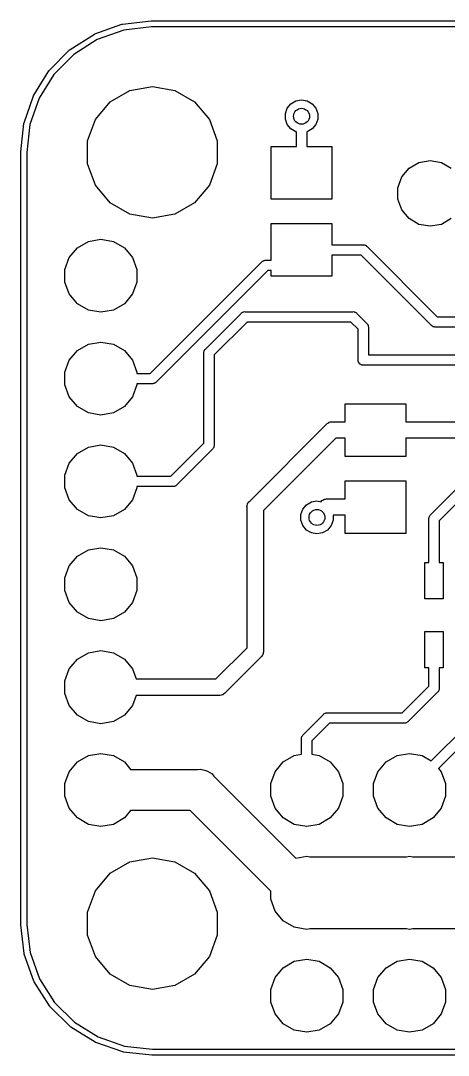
# Model space of a CAD drawing. Extents: x 117.3 to 179.7, y -117.8 to -92.2.
# Drawn here: x 117.31 to 127.87, y -117.78 to -92.23 of the extents above; entities that cross this region are included whole.
import ezdxf

# ---------------------------------------------------------------- set-up
doc = ezdxf.new("R2010")
doc.units = 0
doc.header["$MEASUREMENT"] = 0
doc.layers.add('BLACK', color=7, linetype='CONTINUOUS')

msp = doc.modelspace()

# ---------------------------------------------------------------- linework, layer by layer
at = {"layer": 'BLACK', "linetype": 'CONTINUOUS'}
for p, q in [((119.827, -92.313), (120.53, -92.2292)), ((120.53, -92.2292), (120.531, -92.2291)), ((120.531, -92.2291), (120.535, -92.2291)), ((120.535, -92.2291), (120.539, -92.2287)), ((120.539, -92.2287), (120.554, -92.2286)), ((120.554, -92.2286), (120.555, -92.2286)), ((120.555, -92.2286), (176.448, -92.2286)), ((119.144, -92.5543), (119.811, -92.3168)), ((119.853, -92.461), (119.202, -92.6928)), ((119.811, -92.3168), (119.812, -92.3165)), ((119.812, -92.3165), (119.82, -92.3148)), ((119.82, -92.3148), (119.827, -92.313)), ((120.544, -92.3787), (119.853, -92.461)), ((120.561, -92.3786), (120.544, -92.3787)), ((176.437, -92.3786), (120.561, -92.3786)), ((118.531, -92.9409), (119.129, -92.5616)), ((119.202, -92.6928), (118.619, -93.063)), ((119.129, -92.5616), (119.13, -92.561)), ((119.13, -92.561), (119.137, -92.5577)), ((119.137, -92.5577), (119.144, -92.5543)), ((118.02, -93.4536), (118.518, -92.9514)), ((118.518, -92.9514), (118.519, -92.9506)), ((118.519, -92.9506), (118.525, -92.9458)), ((118.525, -92.9458), (118.531, -92.9409)), ((118.619, -93.063), (118.132, -93.5533)), ((117.634, -94.067), (118.009, -93.4667)), ((118.009, -93.4667), (118.01, -93.4658)), ((118.01, -93.4658), (118.015, -93.4597)), ((118.015, -93.4597), (118.02, -93.4536)), ((118.132, -93.5533), (117.766, -94.1393)), ((119.517, -94.234), (120.005, -93.9519)), ((120.005, -93.9519), (120.561, -93.8539)), ((120.561, -93.8539), (121.117, -93.9519)), ((121.117, -93.9519), (121.605, -94.234)), ((117.394, -94.7505), (117.627, -94.0821)), ((117.766, -94.1393), (117.539, -94.7919)), ((117.627, -94.0811), (117.631, -94.0741)), ((117.627, -94.0821), (117.627, -94.0811)), ((117.631, -94.0741), (117.634, -94.067)), ((119.154, -94.6663), (119.517, -94.234)), ((121.605, -94.234), (121.968, -94.6663)), ((123.892, -94.3865), (123.983, -94.2784)), ((123.983, -94.2784), (124.105, -94.2079)), ((124.105, -94.2079), (124.244, -94.1834)), ((124.244, -94.1834), (124.383, -94.2079)), ((124.383, -94.2079), (124.505, -94.2784)), ((124.505, -94.2784), (124.596, -94.3865)), ((123.844, -94.5191), (123.892, -94.3865)), ((123.844, -94.6601), (123.844, -94.5191)), ((124.596, -94.3865), (124.644, -94.5191)), ((124.644, -94.5191), (124.644, -94.6601)), ((117.312, -95.4679), (117.39, -94.7668)), ((117.39, -94.7668), (117.391, -94.7658)), ((117.391, -94.7658), (117.392, -94.7581)), ((117.392, -94.7581), (117.394, -94.7505)), ((117.539, -94.7919), (117.461, -95.4828)), ((118.961, -95.1965), (119.154, -94.6663)), ((121.968, -94.6663), (122.161, -95.1965)), ((123.892, -94.7927), (123.844, -94.6601)), ((124.644, -94.6601), (124.596, -94.7927)), ((123.983, -94.9008), (123.892, -94.7927)), ((124.105, -94.9713), (123.983, -94.9008)), ((124.117, -94.9734), (124.105, -94.9713)), ((124.117, -95.3391), (124.117, -94.9734)), ((124.383, -94.9713), (124.371, -94.9734)), ((124.371, -94.9734), (124.371, -95.3391)), ((124.505, -94.9008), (124.383, -94.9713)), ((124.596, -94.7927), (124.505, -94.9008)), ((118.961, -95.7607), (118.961, -95.1965)), ((122.161, -95.1965), (122.161, -95.7607)), ((117.311, -95.472), (117.312, -95.4679)), ((117.311, -114.535), (117.311, -95.472)), ((117.461, -95.4828), (117.461, -114.528)), ((123.494, -96.6391), (123.494, -95.3391)), ((123.494, -95.3391), (124.117, -95.3391)), ((124.371, -95.3391), (124.994, -95.3391)), ((124.994, -95.3391), (124.994, -96.6391)), ((119.154, -96.2909), (118.961, -95.7607)), ((122.161, -95.7607), (121.968, -96.2909)), ((126.897, -95.8722), (127.141, -95.7312)), ((127.141, -95.7312), (127.419, -95.6822)), ((127.419, -95.6822), (127.697, -95.7312)), ((127.697, -95.7312), (127.941, -95.8722)), ((126.716, -96.0884), (126.897, -95.8722)), ((119.517, -96.7232), (119.154, -96.2909)), ((121.968, -96.2909), (121.605, -96.7232)), ((126.619, -96.3535), (126.716, -96.0884)), ((126.619, -96.6357), (126.619, -96.3535)), ((120.005, -97.0053), (119.517, -96.7232)), ((121.605, -96.7232), (121.117, -97.0053)), ((124.994, -96.6391), (123.494, -96.6391)), ((126.716, -96.9008), (126.619, -96.6357)), ((120.561, -97.1033), (120.005, -97.0053)), ((121.117, -97.0053), (120.561, -97.1033)), ((126.897, -97.117), (126.716, -96.9008)), ((123.494, -98.1456), (123.494, -97.2391)), ((123.494, -97.2391), (124.994, -97.2391)), ((124.994, -97.2391), (124.994, -97.7646)), ((127.141, -97.258), (126.897, -97.117)), ((127.419, -97.307), (127.141, -97.258)), ((127.697, -97.258), (127.419, -97.307)), ((127.941, -97.117), (127.697, -97.258)), ((118.509, -98.0752), (118.711, -97.8351)), ((118.711, -97.8351), (118.982, -97.6783)), ((118.982, -97.6783), (119.291, -97.6239)), ((119.291, -97.6239), (119.6, -97.6783)), ((119.6, -97.6783), (119.871, -97.8351)), ((119.871, -97.8351), (120.073, -98.0752)), ((124.994, -97.7646), (125.763, -97.7646)), ((125.763, -97.7646), (125.779, -97.7631)), ((125.779, -97.7631), (125.796, -97.7675)), ((125.796, -97.7675), (125.812, -97.7704)), ((125.812, -97.7704), (125.817, -97.7733)), ((125.817, -97.7733), (125.823, -97.7747)), ((125.823, -97.7747), (125.836, -97.7844)), ((125.836, -97.7844), (125.851, -97.7928)), ((125.851, -97.7928), (125.862, -97.8057)), ((125.862, -97.8057), (127.596, -99.5401)), ((118.402, -98.3698), (118.509, -98.0752)), ((120.073, -98.0752), (120.18, -98.3698)), ((125.715, -98.0186), (124.994, -98.0186)), ((124.994, -98.0186), (124.994, -98.5391)), ((127.45, -99.753), (125.715, -98.0186)), ((120.508, -100.94), (123.261, -98.1867)), ((123.261, -98.1867), (123.272, -98.1738)), ((123.272, -98.1738), (123.287, -98.1654)), ((123.287, -98.1654), (123.301, -98.1557)), ((123.301, -98.1557), (123.306, -98.1543)), ((123.306, -98.1543), (123.311, -98.1514)), ((123.311, -98.1514), (123.328, -98.1485)), ((123.328, -98.1485), (123.344, -98.1441)), ((123.344, -98.1441), (123.361, -98.1456)), ((123.361, -98.1456), (123.494, -98.1456)), ((118.402, -98.6834), (118.402, -98.3698)), ((120.18, -98.3698), (120.18, -98.6834)), ((123.408, -98.3996), (120.655, -101.152)), ((123.494, -98.3996), (123.408, -98.3996)), ((123.494, -98.5391), (123.494, -98.3996)), ((124.994, -98.5391), (123.494, -98.5391)), ((118.509, -98.978), (118.402, -98.6834)), ((120.18, -98.6834), (120.073, -98.978)), ((118.711, -99.2181), (118.509, -98.978)), ((120.073, -98.978), (119.871, -99.2181)), ((118.982, -99.3749), (118.711, -99.2181)), ((119.291, -99.4293), (118.982, -99.3749)), ((119.6, -99.3749), (119.291, -99.4293)), ((119.871, -99.2181), (119.6, -99.3749)), ((121.872, -100.338), (122.753, -99.4567)), ((122.753, -99.4567), (122.764, -99.4438)), ((122.764, -99.4438), (122.779, -99.4354)), ((122.779, -99.4354), (122.793, -99.4257)), ((122.793, -99.4257), (122.798, -99.4243)), ((122.798, -99.4243), (122.803, -99.4214)), ((122.803, -99.4214), (122.82, -99.4185)), ((122.82, -99.4185), (122.836, -99.4141)), ((122.836, -99.4141), (122.853, -99.4156)), ((122.853, -99.4156), (125.509, -99.4156)), ((125.509, -99.4156), (125.525, -99.4141)), ((125.525, -99.4141), (125.542, -99.4185)), ((125.542, -99.4185), (125.558, -99.4214)), ((125.558, -99.4214), (125.563, -99.4243)), ((125.563, -99.4243), (125.569, -99.4257)), ((125.569, -99.4257), (125.582, -99.4354)), ((125.582, -99.4354), (125.597, -99.4438)), ((125.597, -99.4438), (125.608, -99.4567)), ((125.608, -99.4567), (125.854, -99.7029)), ((127.596, -99.5401), (132.317, -99.5401)), ((122.9, -99.6696), (122.085, -100.484)), ((125.461, -99.6696), (122.9, -99.6696)), ((125.641, -99.8492), (125.461, -99.6696)), ((125.641, -100.586), (125.641, -99.8492)), ((125.854, -99.7029), (125.867, -99.7137)), ((125.867, -99.7137), (125.875, -99.7283)), ((125.875, -99.7283), (125.885, -99.7421)), ((125.885, -99.7421), (125.886, -99.7476)), ((125.886, -99.7476), (125.889, -99.7525)), ((125.889, -99.7525), (125.892, -99.7691)), ((125.892, -99.7691), (125.897, -99.7854)), ((125.897, -99.7854), (125.895, -99.8021)), ((125.895, -99.8021), (125.895, -100.482)), ((127.461, -99.7659), (127.45, -99.753)), ((127.475, -99.7743), (127.461, -99.7659)), ((127.489, -99.784), (127.475, -99.7743)), ((127.495, -99.7854), (127.489, -99.784)), ((127.499, -99.7883), (127.495, -99.7854)), ((127.516, -99.7912), (127.499, -99.7883)), ((127.532, -99.7956), (127.516, -99.7912)), ((127.549, -99.7941), (127.532, -99.7956)), ((132.364, -99.7941), (127.549, -99.7941)), ((118.509, -100.615), (118.711, -100.375)), ((118.711, -100.375), (118.982, -100.218)), ((118.982, -100.218), (119.291, -100.164)), ((119.291, -100.164), (119.6, -100.218)), ((119.6, -100.218), (119.871, -100.375)), ((119.871, -100.375), (120.073, -100.615)), ((121.83, -100.42), (121.834, -100.404)), ((121.834, -100.404), (121.837, -100.387)), ((121.837, -100.387), (121.84, -100.383)), ((121.84, -100.383), (121.841, -100.377)), ((121.841, -100.377), (121.851, -100.363)), ((121.851, -100.363), (121.859, -100.349)), ((121.859, -100.349), (121.872, -100.338)), ((118.402, -100.91), (118.509, -100.615)), ((120.073, -100.615), (120.18, -100.91)), ((121.831, -100.437), (121.83, -100.42)), ((121.831, -102.665), (121.831, -100.437)), ((122.085, -100.484), (122.085, -102.712)), ((125.641, -100.631), (125.641, -100.586)), ((125.645, -100.642), (125.641, -100.631)), ((125.647, -100.653), (125.645, -100.642)), ((125.653, -100.662), (125.647, -100.653)), ((125.656, -100.673), (125.653, -100.662)), ((125.895, -100.482), (133.369, -100.482)), ((118.402, -101.223), (118.402, -100.91)), ((120.18, -100.91), (120.18, -100.94)), ((125.664, -100.682), (125.656, -100.673)), ((125.669, -100.691), (125.664, -100.682)), ((125.678, -100.699), (125.669, -100.691)), ((125.685, -100.707), (125.678, -100.699)), ((125.695, -100.713), (125.685, -100.707)), ((125.704, -100.72), (125.695, -100.713)), ((125.714, -100.724), (125.704, -100.72)), ((125.724, -100.73), (125.714, -100.724)), ((125.735, -100.732), (125.724, -100.73)), ((125.746, -100.736), (125.735, -100.732)), ((133.502, -100.736), (125.746, -100.736)), ((120.18, -100.94), (120.508, -100.94)), ((120.629, -101.174), (120.616, -101.183)), ((120.644, -101.165), (120.629, -101.174)), ((120.655, -101.152), (120.644, -101.165)), ((118.509, -101.518), (118.402, -101.223)), ((120.18, -101.223), (120.073, -101.518)), ((120.556, -101.194), (120.18, -101.194)), ((120.18, -101.194), (120.18, -101.223)), ((120.572, -101.195), (120.556, -101.194)), ((120.589, -101.191), (120.572, -101.195)), ((120.605, -101.188), (120.589, -101.191)), ((120.61, -101.185), (120.605, -101.188)), ((120.616, -101.183), (120.61, -101.185)), ((118.711, -101.758), (118.509, -101.518)), ((120.073, -101.518), (119.871, -101.758)), ((125.32, -102.133), (125.32, -101.689)), ((125.32, -101.689), (126.82, -101.689)), ((126.82, -101.689), (126.82, -102.133)), ((118.982, -101.915), (118.711, -101.758)), ((119.291, -101.969), (118.982, -101.915)), ((119.6, -101.915), (119.291, -101.969)), ((119.871, -101.758), (119.6, -101.915)), ((122.964, -104.092), (124.856, -102.199)), ((124.856, -102.199), (124.873, -102.179)), ((124.873, -102.179), (124.897, -102.165)), ((124.897, -102.165), (124.919, -102.15)), ((124.919, -102.15), (124.928, -102.147)), ((124.928, -102.147), (124.936, -102.143)), ((124.936, -102.143), (124.962, -102.138)), ((124.962, -102.138), (124.988, -102.131)), ((124.988, -102.131), (125.015, -102.133)), ((125.015, -102.133), (125.32, -102.133)), ((126.82, -102.133), (129.748, -102.133)), ((118.982, -102.758), (119.291, -102.704)), ((119.291, -102.704), (119.6, -102.758)), ((121.016, -103.48), (121.831, -102.665)), ((122.085, -102.712), (122.087, -102.729)), ((125.09, -102.54), (123.304, -104.326)), ((125.32, -102.54), (125.09, -102.54)), ((125.32, -102.989), (125.32, -102.54)), ((129.823, -102.54), (126.82, -102.54)), ((126.82, -102.54), (126.82, -102.989)), ((118.509, -103.155), (118.711, -102.915)), ((118.711, -102.915), (118.982, -102.758)), ((119.6, -102.758), (119.871, -102.915)), ((119.871, -102.915), (120.073, -103.155)), ((122.044, -102.811), (121.163, -103.692)), ((122.057, -102.8), (122.044, -102.811)), ((122.065, -102.786), (122.057, -102.8)), ((122.075, -102.772), (122.065, -102.786)), ((122.076, -102.767), (122.075, -102.772)), ((122.079, -102.762), (122.076, -102.767)), ((122.082, -102.745), (122.079, -102.762)), ((122.087, -102.729), (122.082, -102.745)), ((118.402, -103.45), (118.509, -103.155)), ((120.073, -103.155), (120.18, -103.45)), ((126.82, -102.989), (125.32, -102.989)), ((118.402, -103.763), (118.402, -103.45)), ((120.18, -103.45), (120.18, -103.48)), ((120.18, -103.48), (121.016, -103.48)), ((121.064, -103.734), (120.18, -103.734)), ((120.18, -103.734), (120.18, -103.763)), ((121.08, -103.735), (121.064, -103.734)), ((121.097, -103.731), (121.08, -103.735)), ((121.113, -103.728), (121.097, -103.731)), ((121.118, -103.725), (121.113, -103.728)), ((121.124, -103.723), (121.118, -103.725)), ((121.137, -103.714), (121.124, -103.723)), ((121.152, -103.705), (121.137, -103.714)), ((121.163, -103.692), (121.152, -103.705)), ((125.32, -104.036), (125.32, -103.589)), ((125.32, -103.589), (126.82, -103.589)), ((126.82, -103.589), (126.82, -104.889)), ((127.43, -104.432), (128.341, -103.521)), ((128.488, -103.734), (127.643, -104.578)), ((118.509, -104.058), (118.402, -103.763)), ((120.18, -103.763), (120.073, -104.058)), ((118.711, -104.298), (118.509, -104.058)), ((120.073, -104.058), (119.871, -104.298)), ((122.896, -104.224), (122.903, -104.198)), ((122.898, -104.25), (122.896, -104.224)), ((122.903, -104.198), (122.907, -104.171)), ((122.907, -104.171), (122.912, -104.163)), ((122.912, -104.163), (122.914, -104.154)), ((122.914, -104.154), (122.93, -104.132)), ((122.93, -104.132), (122.943, -104.109)), ((122.943, -104.109), (122.964, -104.092)), ((124.273, -104.292), (124.364, -104.184)), ((124.364, -104.184), (124.486, -104.114)), ((124.486, -104.114), (124.625, -104.089)), ((124.625, -104.089), (124.726, -104.107)), ((124.726, -104.107), (124.732, -104.102)), ((124.732, -104.102), (124.749, -104.081)), ((124.749, -104.081), (124.772, -104.068)), ((124.772, -104.068), (124.794, -104.052)), ((124.794, -104.052), (124.803, -104.05)), ((124.803, -104.05), (124.811, -104.045)), ((124.811, -104.045), (124.838, -104.041)), ((124.838, -104.041), (124.864, -104.034)), ((124.864, -104.034), (124.89, -104.036)), ((124.89, -104.036), (125.32, -104.036)), ((118.982, -104.455), (118.711, -104.298)), ((119.291, -104.509), (118.982, -104.455)), ((119.6, -104.455), (119.291, -104.509)), ((119.871, -104.298), (119.6, -104.455)), ((122.898, -107.713), (122.898, -104.25)), ((123.304, -104.326), (123.304, -107.789)), ((124.225, -104.425), (124.273, -104.292)), ((124.225, -104.566), (124.225, -104.425)), ((125.32, -104.442), (125.025, -104.442)), ((125.025, -104.442), (125.025, -104.566)), ((125.32, -104.889), (125.32, -104.442)), ((127.388, -104.514), (127.392, -104.498)), ((127.392, -104.498), (127.395, -104.481)), ((127.395, -104.481), (127.398, -104.477)), ((127.398, -104.477), (127.399, -104.471)), ((127.399, -104.471), (127.409, -104.457)), ((127.409, -104.457), (127.417, -104.443)), ((127.417, -104.443), (127.43, -104.432)), ((124.273, -104.699), (124.225, -104.566)), ((124.364, -104.807), (124.273, -104.699)), ((124.977, -104.699), (124.886, -104.807)), ((125.025, -104.566), (124.977, -104.699)), ((127.389, -104.531), (127.388, -104.514)), ((127.389, -105.609), (127.389, -104.531)), ((127.643, -104.578), (127.643, -105.609)), ((124.486, -104.877), (124.364, -104.807)), ((124.625, -104.902), (124.486, -104.877)), ((124.764, -104.877), (124.625, -104.902)), ((124.886, -104.807), (124.764, -104.877)), ((126.82, -104.889), (125.32, -104.889)), ((118.982, -105.298), (119.291, -105.244)), ((119.291, -105.244), (119.6, -105.298)), ((118.509, -105.695), (118.711, -105.455)), ((118.711, -105.455), (118.982, -105.298)), ((119.6, -105.298), (119.871, -105.455)), ((119.871, -105.455), (120.073, -105.695)), ((118.402, -105.99), (118.509, -105.695)), ((120.073, -105.695), (120.18, -105.99)), ((127.291, -106.509), (127.291, -105.609)), ((127.291, -105.609), (127.389, -105.609)), ((127.643, -105.609), (127.741, -105.609)), ((127.741, -105.609), (127.741, -106.509)), ((118.402, -106.303), (118.402, -105.99)), ((120.18, -105.99), (120.18, -106.303)), ((118.509, -106.598), (118.402, -106.303)), ((120.18, -106.303), (120.073, -106.598)), ((127.741, -106.509), (127.291, -106.509)), ((118.711, -106.838), (118.509, -106.598)), ((120.073, -106.598), (119.871, -106.838)), ((118.982, -106.995), (118.711, -106.838)), ((119.291, -107.049), (118.982, -106.995)), ((119.6, -106.995), (119.291, -107.049)), ((119.871, -106.838), (119.6, -106.995)), ((127.291, -108.209), (127.291, -107.309)), ((127.291, -107.309), (127.741, -107.309)), ((127.741, -107.309), (127.741, -108.209)), ((118.982, -107.838), (119.291, -107.784)), ((119.291, -107.784), (119.6, -107.838)), ((122.128, -108.483), (122.898, -107.713)), ((123.307, -107.816), (123.3, -107.842)), ((123.304, -107.789), (123.307, -107.816)), ((118.509, -108.235), (118.711, -107.995)), ((118.711, -107.995), (118.982, -107.838)), ((119.6, -107.838), (119.871, -107.995)), ((119.871, -107.995), (120.073, -108.235)), ((123.239, -107.948), (122.362, -108.824)), ((123.259, -107.93), (123.239, -107.948)), ((123.273, -107.907), (123.259, -107.93)), ((123.288, -107.885), (123.273, -107.907)), ((123.29, -107.876), (123.288, -107.885)), ((123.295, -107.868), (123.29, -107.876)), ((123.3, -107.842), (123.295, -107.868)), ((118.402, -108.53), (118.509, -108.235)), ((120.073, -108.235), (120.163, -108.483)), ((127.389, -108.209), (127.291, -108.209)), ((127.389, -108.664), (127.389, -108.209)), ((127.741, -108.209), (127.643, -108.209)), ((127.643, -108.209), (127.643, -108.711)), ((118.402, -108.843), (118.402, -108.53)), ((120.163, -108.483), (122.128, -108.483)), ((118.509, -109.138), (118.402, -108.843)), ((122.362, -108.824), (122.345, -108.845)), ((126.731, -109.322), (127.389, -108.664)), ((127.602, -108.81), (126.878, -109.534)), ((127.615, -108.799), (127.602, -108.81)), ((127.623, -108.785), (127.615, -108.799)), ((127.633, -108.771), (127.623, -108.785)), ((127.634, -108.766), (127.633, -108.771)), ((127.637, -108.761), (127.634, -108.766)), ((127.64, -108.744), (127.637, -108.761)), ((127.645, -108.728), (127.64, -108.744)), ((127.643, -108.711), (127.645, -108.728)), ((120.163, -108.89), (120.073, -109.138)), ((122.203, -108.89), (120.163, -108.89)), ((122.23, -108.892), (122.203, -108.89)), ((122.256, -108.885), (122.23, -108.892)), ((122.283, -108.88), (122.256, -108.885)), ((122.291, -108.876), (122.283, -108.88)), ((122.299, -108.874), (122.291, -108.876)), ((122.321, -108.858), (122.299, -108.874)), ((122.345, -108.845), (122.321, -108.858)), ((118.711, -109.378), (118.509, -109.138)), ((120.073, -109.138), (119.871, -109.378)), ((124.785, -109.363), (124.796, -109.35)), ((124.796, -109.35), (124.811, -109.341)), ((124.811, -109.341), (124.825, -109.332)), ((124.825, -109.332), (124.83, -109.33)), ((124.83, -109.33), (124.835, -109.327)), ((124.835, -109.327), (124.852, -109.324)), ((124.852, -109.324), (124.868, -109.32)), ((124.868, -109.32), (124.885, -109.322)), ((124.885, -109.322), (126.731, -109.322)), ((118.982, -109.535), (118.711, -109.378)), ((119.291, -109.589), (118.982, -109.535)), ((119.6, -109.535), (119.291, -109.589)), ((119.871, -109.378), (119.6, -109.535)), ((124.285, -109.863), (124.785, -109.363)), ((124.932, -109.576), (124.498, -110.009)), ((126.779, -109.576), (124.932, -109.576)), ((126.795, -109.577), (126.779, -109.576)), ((126.812, -109.573), (126.795, -109.577)), ((126.828, -109.57), (126.812, -109.573)), ((126.833, -109.567), (126.828, -109.57)), ((126.839, -109.565), (126.833, -109.567)), ((126.852, -109.556), (126.839, -109.565)), ((126.867, -109.547), (126.852, -109.556)), ((126.878, -109.534), (126.867, -109.547)), ((124.272, -109.874), (124.285, -109.863)), ((127.448, -110.51), (128.289, -109.669)), ((128.502, -109.815), (127.624, -110.693)), ((124.243, -109.945), (124.247, -109.929)), ((124.244, -109.962), (124.243, -109.945)), ((124.244, -110.346), (124.244, -109.962)), ((124.247, -109.929), (124.25, -109.912)), ((124.25, -109.912), (124.253, -109.908)), ((124.253, -109.908), (124.254, -109.902)), ((124.254, -109.902), (124.264, -109.888)), ((124.264, -109.888), (124.272, -109.874)), ((124.498, -110.009), (124.498, -110.346)), ((118.982, -110.378), (119.291, -110.324)), ((119.291, -110.324), (119.6, -110.378)), ((124.062, -110.378), (124.244, -110.346)), ((124.498, -110.346), (124.68, -110.378)), ((126.602, -110.378), (126.911, -110.324)), ((126.911, -110.324), (127.22, -110.378)), ((118.509, -110.775), (118.711, -110.535)), ((118.711, -110.535), (118.982, -110.378)), ((119.6, -110.378), (119.871, -110.535)), ((119.871, -110.535), (120.025, -110.719)), ((123.589, -110.775), (123.791, -110.535)), ((123.791, -110.535), (124.062, -110.378)), ((124.68, -110.378), (124.951, -110.535)), ((124.951, -110.535), (125.153, -110.775)), ((126.129, -110.775), (126.331, -110.535)), ((126.331, -110.535), (126.602, -110.378)), ((127.22, -110.378), (127.448, -110.51)), ((118.402, -111.07), (118.509, -110.775)), ((120.025, -110.719), (121.682, -110.719)), ((121.682, -110.719), (121.749, -110.713)), ((121.749, -110.713), (121.814, -110.73)), ((121.814, -110.73), (121.881, -110.742)), ((121.881, -110.742), (121.9, -110.753)), ((121.9, -110.753), (121.922, -110.759)), ((121.922, -110.759), (121.977, -110.798)), ((121.977, -110.798), (122.036, -110.831)), ((122.036, -110.831), (122.079, -110.883)), ((122.079, -110.883), (124.106, -112.911)), ((123.482, -111.07), (123.589, -110.775)), ((125.153, -110.775), (125.26, -111.07)), ((126.022, -111.07), (126.129, -110.775)), ((127.624, -110.693), (127.693, -110.775)), ((127.693, -110.775), (127.8, -111.07)), ((118.402, -111.383), (118.402, -111.07)), ((123.482, -111.383), (123.482, -111.07)), ((125.26, -111.07), (125.26, -111.383)), ((126.022, -111.383), (126.022, -111.07)), ((127.8, -111.07), (127.8, -111.383)), ((118.509, -111.678), (118.402, -111.383)), ((123.589, -111.678), (123.482, -111.383)), ((125.26, -111.383), (125.153, -111.678)), ((126.129, -111.678), (126.022, -111.383)), ((127.8, -111.383), (127.693, -111.678)), ((118.711, -111.918), (118.509, -111.678)), ((120.025, -111.735), (119.871, -111.918)), ((121.494, -111.735), (120.025, -111.735)), ((123.482, -113.723), (121.494, -111.735)), ((123.791, -111.918), (123.589, -111.678)), ((125.153, -111.678), (124.951, -111.918)), ((126.331, -111.918), (126.129, -111.678)), ((127.693, -111.678), (127.491, -111.918)), ((118.982, -112.075), (118.711, -111.918)), ((119.291, -112.129), (118.982, -112.075)), ((119.6, -112.075), (119.291, -112.129)), ((119.871, -111.918), (119.6, -112.075)), ((124.062, -112.075), (123.791, -111.918)), ((124.371, -112.129), (124.062, -112.075)), ((124.68, -112.075), (124.371, -112.129)), ((124.951, -111.918), (124.68, -112.075)), ((126.602, -112.075), (126.331, -111.918)), ((126.911, -112.129), (126.602, -112.075)), ((127.22, -112.075), (126.911, -112.129)), ((127.491, -111.918), (127.22, -112.075)), ((120.005, -113.002), (120.561, -112.904)), ((120.561, -112.904), (121.117, -113.002)), ((124.106, -112.911), (124.371, -112.864)), ((124.371, -112.864), (124.449, -112.878)), ((124.449, -112.878), (126.833, -112.878)), ((126.833, -112.878), (126.911, -112.864)), ((126.911, -112.864), (126.989, -112.878)), ((126.989, -112.878), (129.373, -112.878)), ((119.517, -113.284), (120.005, -113.002)), ((121.117, -113.002), (121.605, -113.284)), ((119.154, -113.716), (119.517, -113.284)), ((121.605, -113.284), (121.968, -113.716)), ((118.961, -114.246), (119.154, -113.716)), ((121.968, -113.716), (122.161, -114.246)), ((123.482, -113.923), (123.482, -113.723)), ((123.589, -114.218), (123.482, -113.923)), ((118.961, -114.811), (118.961, -114.246)), ((122.161, -114.246), (122.161, -114.811)), ((123.791, -114.458), (123.589, -114.218)), ((124.062, -114.615), (123.791, -114.458)), ((117.311, -114.551), (117.311, -114.535)), ((117.311, -114.535), (117.311, -114.535)), ((117.312, -114.555), (117.311, -114.551)), ((117.312, -114.559), (117.312, -114.555)), ((117.312, -114.56), (117.312, -114.559)), ((117.396, -115.262), (117.312, -114.56)), ((117.461, -114.528), (117.461, -114.546)), ((117.461, -114.546), (117.543, -115.236)), ((124.371, -114.669), (124.062, -114.615)), ((124.449, -114.656), (124.371, -114.669)), ((126.833, -114.656), (124.449, -114.656)), ((126.911, -114.669), (126.833, -114.656)), ((126.989, -114.656), (126.911, -114.669)), ((129.373, -114.656), (126.989, -114.656)), ((119.154, -115.341), (118.961, -114.811)), ((122.161, -114.811), (121.968, -115.341)), ((117.397, -115.27), (117.396, -115.262)), ((117.399, -115.278), (117.397, -115.27)), ((117.399, -115.279), (117.399, -115.278)), ((117.637, -115.946), (117.399, -115.279)), ((117.543, -115.236), (117.775, -115.887)), ((119.517, -115.773), (119.154, -115.341)), ((121.968, -115.341), (121.605, -115.773)), ((123.791, -115.615), (124.062, -115.458)), ((124.062, -115.458), (124.371, -115.404)), ((124.371, -115.404), (124.68, -115.458)), ((124.68, -115.458), (124.951, -115.615)), ((126.331, -115.615), (126.602, -115.458)), ((126.602, -115.458), (126.911, -115.404)), ((126.911, -115.404), (127.22, -115.458)), ((127.22, -115.458), (127.491, -115.615)), ((123.589, -115.855), (123.791, -115.615)), ((124.951, -115.615), (125.153, -115.855)), ((126.129, -115.855), (126.331, -115.615)), ((127.491, -115.615), (127.693, -115.855)), ((117.64, -115.953), (117.637, -115.946)), ((117.644, -115.96), (117.64, -115.953)), ((117.644, -115.961), (117.644, -115.96)), ((118.023, -116.558), (117.644, -115.961)), ((117.775, -115.887), (118.146, -116.471)), ((120.005, -116.055), (119.517, -115.773)), ((121.605, -115.773), (121.117, -116.055)), ((123.482, -116.15), (123.589, -115.855)), ((125.153, -115.855), (125.26, -116.15)), ((126.022, -116.15), (126.129, -115.855)), ((127.693, -115.855), (127.8, -116.15)), ((120.561, -116.153), (120.005, -116.055)), ((121.117, -116.055), (120.561, -116.153)), ((123.482, -116.463), (123.482, -116.15)), ((125.26, -116.15), (125.26, -116.463)), ((126.022, -116.463), (126.022, -116.15)), ((127.8, -116.15), (127.8, -116.463)), ((118.146, -116.471), (118.636, -116.958)), ((123.589, -116.758), (123.482, -116.463)), ((125.26, -116.463), (125.153, -116.758)), ((126.129, -116.758), (126.022, -116.463)), ((127.8, -116.463), (127.693, -116.758)), ((118.028, -116.564), (118.023, -116.558)), ((118.033, -116.571), (118.028, -116.564)), ((118.034, -116.571), (118.033, -116.571)), ((118.536, -117.07), (118.034, -116.571)), ((123.791, -116.998), (123.589, -116.758)), ((125.153, -116.758), (124.951, -116.998)), ((126.331, -116.998), (126.129, -116.758)), ((127.693, -116.758), (127.491, -116.998)), ((118.636, -116.958), (119.222, -117.324)), ((124.062, -117.155), (123.791, -116.998)), ((124.951, -116.998), (124.68, -117.155)), ((126.602, -117.155), (126.331, -116.998)), ((127.491, -116.998), (127.22, -117.155)), ((118.542, -117.075), (118.536, -117.07)), ((118.548, -117.08), (118.542, -117.075)), ((118.549, -117.08), (118.548, -117.08)), ((119.149, -117.456), (118.549, -117.08)), ((124.371, -117.209), (124.062, -117.155)), ((124.68, -117.155), (124.371, -117.209)), ((126.911, -117.209), (126.602, -117.155)), ((127.22, -117.155), (126.911, -117.209)), ((119.157, -117.459), (119.149, -117.456)), ((119.164, -117.462), (119.157, -117.459)), ((119.165, -117.463), (119.164, -117.462)), ((119.833, -117.696), (119.165, -117.463)), ((119.222, -117.324), (119.874, -117.551)), ((119.841, -117.697), (119.833, -117.696)), ((119.848, -117.699), (119.841, -117.697)), ((119.849, -117.699), (119.848, -117.699)), ((120.55, -117.778), (119.849, -117.699)), ((119.874, -117.551), (120.565, -117.629)), ((120.555, -117.779), (120.55, -117.778)), ((176.448, -117.779), (120.555, -117.779)), ((120.565, -117.629), (176.441, -117.629))]:
    msp.add_line(p, q, dxfattribs=at)
at = {"layer": 'BLACK'}
for centre in [(124.244, -94.5896), (124.625, -104.496)]:
    msp.add_circle(centre, 0.1968, dxfattribs=at)

doc.saveas('drawing.dxf')
